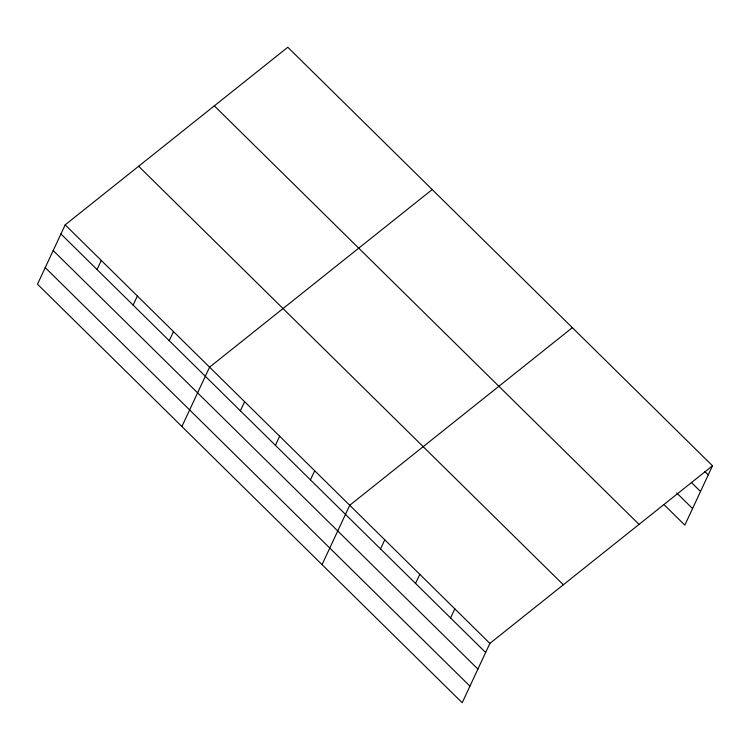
<?xml version="1.0" encoding="UTF-8"?>
<svg xmlns="http://www.w3.org/2000/svg" width="750" height="750" viewBox="0 0 750 750"><rect width="100%" height="100%" fill="white"/><g stroke="black" fill="none" stroke-linecap="round" stroke-linejoin="round"><path stroke-width="1.12" d="M65.175 224.859L37.5 284.213L462.206 702.75L489.881 643.397L712.5 465.787L287.794 47.25L65.175 224.859L489.881 643.397M97.031 269.541L101.278 260.438M133.125 305.119L137.372 296.016M169.228 340.697L173.475 331.594M181.903 426.516L209.578 367.162L432.197 189.553M240.366 410.794L244.613 401.691M275.409 445.331L279.647 436.228M310.444 479.859L314.691 470.756M322.05 564.628L349.725 505.284L572.344 327.675M380.522 548.916L384.769 539.812M415.556 583.444L419.803 574.341M450.6 617.972L454.838 608.869M712.5 465.787L684.825 525.141L663.966 504.581M704.916 471.6L708.253 474.891M691.35 482.428L700.519 491.475M676.706 492.937L692.559 508.556M214.331 105.862L639.038 524.4M138.637 166.256L563.344 584.784M60.928 233.963L485.634 652.5M53.194 250.547L477.9 669.084M45.234 267.628L469.941 686.166"/></g></svg>
